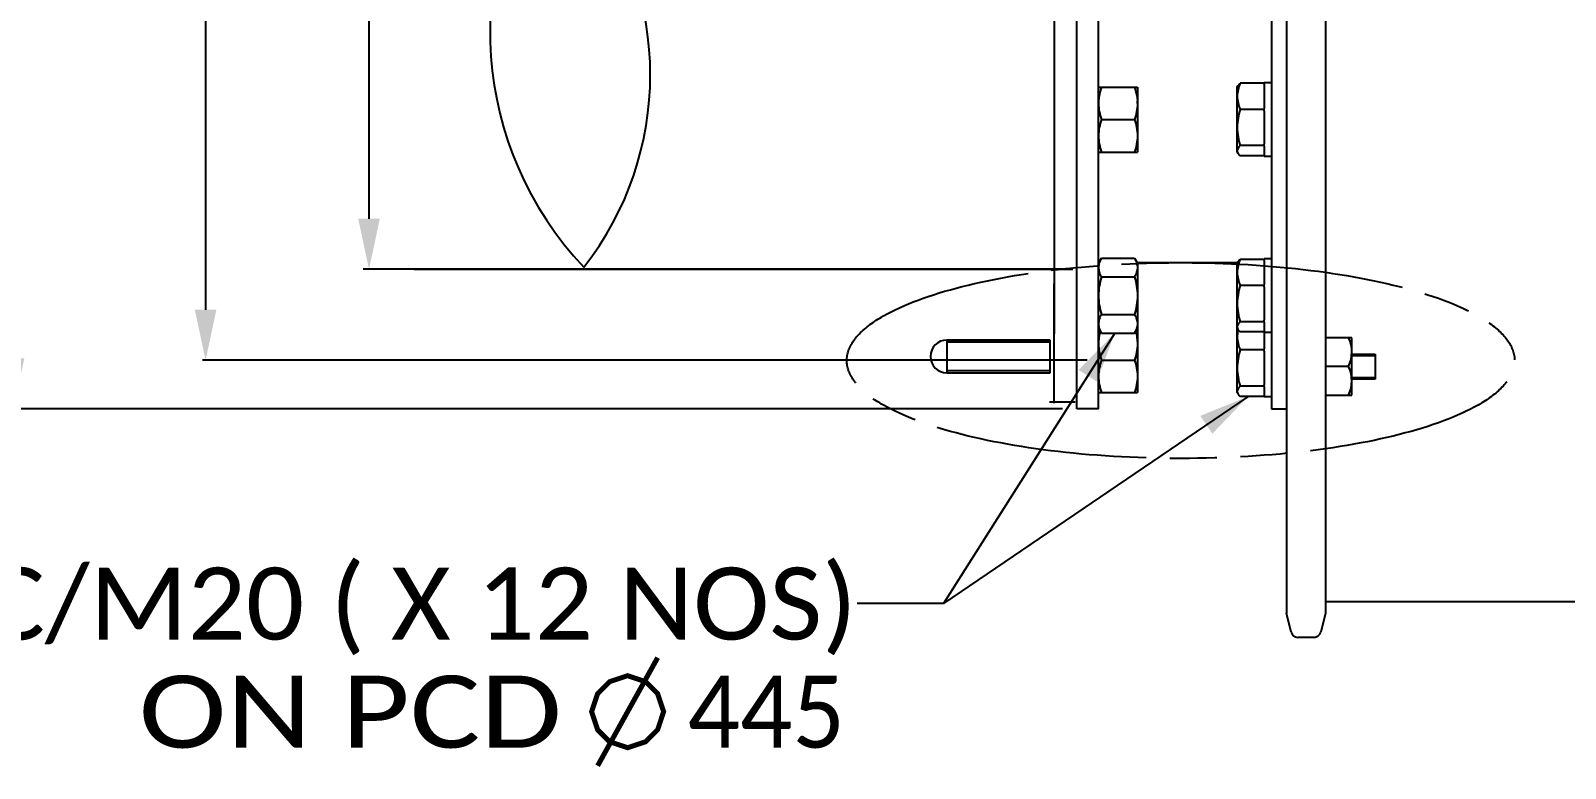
# Model space of a CAD drawing. Header units: millimetres. Extents: x 0 to 7169, y -1866 to 3918.
# Drawn here: x 4963 to 5673, y 453 to 794 of the extents above; entities that cross this region are included whole.
import ezdxf
from ezdxf.enums import TextEntityAlignment as Align

# ---------------------------------------------------------------- set-up
doc = ezdxf.new("R2010")
doc.units = ezdxf.units.MM
doc.header["$LTSCALE"] = 217.8
doc.header["$PDMODE"] = 3
doc.header["$PDSIZE"] = 8
doc.linetypes.add('PHANTOM', pattern=[0.8, 0.45, -0.05, 0.1, -0.05, 0.1, -0.05])
doc.layers.get('0').update_dxf_attribs({"linetype": 'CONTINUOUS'})
doc.layers.get('Defpoints').update_dxf_attribs({"linetype": 'CONTINUOUS'})
for name, color, linetype in [('00_BUW_DATUM', 7, 'CONTINUOUS'), ('02___PRT_ALL_AXES', 7, 'CONTINUOUS'), ('DEFAULT_3', 7, 'PHANTOM')]:
    doc.layers.add(name, color=color, linetype=linetype)
doc.styles.get("Standard").update_dxf_attribs({"font": 'calibri.ttf'})
doc.dimstyles.new('DIMSTYLE_2', dxfattribs={"dimtxt": 33.333333, "dimasz": 23.333333, "dimexe": 1.5, "dimexo": 1, "dimgap": 1.25, "dimtad": 1, "dimdsep": 46, "dimtxsty": 'Standard', "dimblk": '_FILLED', "dimblk1": '_FILLED', "dimblk2": '_FILLED', "dimcen": 0.09, "dimazin": 2, "dimtp": 0.01, "dimtm": 0.01, "dimtfac": 1, "dimtofl": 0, "dimtmove": 0, "dimatfit": 3, "dimldrblk": '_FILLED', "dimfxl": 1, "dimtolj": 1, "dimarcsym": 0})
doc.dimstyles.get("Standard").update_dxf_attribs({"dimtxt": 23.333333, "dimasz": 23.333333, "dimexe": 1.5, "dimexo": 1, "dimtad": 1, "dimdsep": 46, "dimtxsty": 'Standard', "dimblk": '_FILLED', "dimblk1": '_FILLED', "dimblk2": '_FILLED', "dimcen": 0.09, "dimazin": 2, "dimtol": 1, "dimtp": 0.01, "dimtm": 0.01, "dimtfac": 1, "dimtofl": 0, "dimtmove": 0, "dimatfit": 3, "dimldrblk": '_FILLED', "dimfxl": 1, "dimtolj": 1, "dimarcsym": 0})

# ---------------------------------------------------------------- blocks, each defined once
blk = doc.blocks.new('_FILLED')
at = {"color": 0, "linetype": 'ByBlock'}
blk.add_solid([(0, 0), (-1, 0.214), (-1, -0.214)], dxfattribs=at)
blk = doc.blocks.new('*D159')
at = {"color": 0, "linetype": 'Continuous', "lineweight": -2}
for p, q in [((5133.6, 1040.25), (5118.04, 1040.25)), ((5119.54, 706.97), (5119.54, 1016.91)), ((5129.54, 683.64), (5118.04, 683.64))]:
    blk.add_line(p, q, dxfattribs=at)
at = {"layer": 'Defpoints', "color": 0}
for p in [(5119.54, 1040.25), (5134.6, 1040.25), (5130.54, 683.64)]:
    blk.add_point(p, dxfattribs=at)
at = {"color": 0, "linetype": 'ByBlock', "lineweight": -2, "xscale": 23.3333333333, "yscale": 23.3333333333, "zscale": 23.3333333333}
for p, rotation in [((5119.54, 1040.25), 90), ((5119.54, 683.64), 270)]:
    blk.add_blockref('_FILLED', p, dxfattribs=dict(at, rotation=rotation))
at = {"color": 0, "insert": (5073.85, 829.63), "char_height": 33.333, "attachment_point": 1, "rotation": 90, "line_spacing_factor": 0.9}
blk.add_mtext('\\A1;%%c355', dxfattribs=at)
blk = doc.blocks.new('*D175')
at = {"color": 0, "linetype": 'Continuous', "lineweight": -2}
for p, q in [((5450.51, 1086.61), (5042.41, 1086.61)), ((5043.91, 1063.28), (5043.91, 664.94)), ((5451.85, 641.61), (5042.41, 641.61))]:
    blk.add_line(p, q, dxfattribs=at)
at = {"layer": 'Defpoints', "color": 0}
for p in [(5451.51, 1086.61), (5043.91, 641.61), (5452.85, 641.61)]:
    blk.add_point(p, dxfattribs=at)
at = {"color": 0, "linetype": 'ByBlock', "lineweight": -2, "xscale": 23.3333333333, "yscale": 23.3333333333, "zscale": 23.3333333333}
for p, rotation in [((5043.91, 1086.61), 90), ((5043.91, 641.61), 270)]:
    blk.add_blockref('_FILLED', p, dxfattribs=dict(at, rotation=rotation))
at = {"color": 0, "insert": (4998.21, 881.96), "char_height": 33.333, "attachment_point": 2, "rotation": 90, "line_spacing_factor": 0.9}
blk.add_mtext('\\A1;%%c445', dxfattribs=at)
blk = doc.blocks.new('*D177')
at = {"color": 0, "linetype": 'Continuous', "lineweight": -2}
for p, q in [((5440.51, 1109.11), (4953.5, 1109.11)), ((4955, 1085.78), (4955, 642.44)), ((5440.51, 619.11), (4953.5, 619.11))]:
    blk.add_line(p, q, dxfattribs=at)
at = {"layer": 'Defpoints', "color": 0}
for p in [(5441.51, 1109.11), (4955, 619.11), (5441.51, 619.11)]:
    blk.add_point(p, dxfattribs=at)
at = {"color": 0, "linetype": 'ByBlock', "lineweight": -2, "xscale": 23.3333333333, "yscale": 23.3333333333, "zscale": 23.3333333333}
for p, rotation in [((4955, 1109.11), 90), ((4955, 619.11), 270)]:
    blk.add_blockref('_FILLED', p, dxfattribs=dict(at, rotation=rotation))
at = {"color": 0, "insert": (4909.3, 877.04), "char_height": 33.333, "attachment_point": 2, "rotation": 90, "line_spacing_factor": 0.9}
blk.add_mtext('\\A1;%%c490', dxfattribs=at)

msp = doc.modelspace()

# ---------------------------------------------------------------- linework, layer by layer
at = {"color": 0, "linetype": 'Continuous'}
for p, q in [((5436.755, 653.743), (5436.755, 1076.243)), ((5533.878, 769.185), (5533.878, 769.656)), ((5533.878, 756.937), (5533.878, 758.063)), ((5533.878, 740.611), (5533.878, 741.472)), ((5444.933, 683.638), (5116.761, 683.638)), ((5445.294, 683.521), (5140.447, 683.521)), ((5533.878, 687.744), (5533.878, 688.215)), ((5436.589, 621.628), (5436.589, 676.97)), ((5533.878, 675.496), (5533.878, 676.622)), ((5533.878, 659.17), (5533.878, 660.032)), ((5434.872, 650.906), (5386.977, 650.898)), ((5386.977, 650.898), (5386.977, 635.735)), ((5386.977, 650.069), (5434.872, 650.069)), ((5434.872, 635.743), (5434.872, 650.906)), ((5533.878, 645.686), (5533.878, 646.812)), ((5574.43, 651.911), (5562.229, 651.911)), ((5574.43, 625.354), (5574.43, 651.911)), ((5574.43, 644.456), (5585.2, 644.381)), ((5574.43, 643.728), (5585.2, 643.728)), ((5585.2, 644.381), (5585.2, 632.808)), ((5434.872, 636.615), (5386.977, 636.615)), ((5386.977, 635.735), (5434.872, 635.743)), ((5572.897, 638.632), (5562.229, 638.632)), ((5585.2, 632.808), (5574.43, 632.808)), ((5574.432, 633.514), (5585.2, 633.514)), ((5533.878, 629.361), (5533.878, 630.223)), ((5562.229, 625.354), (5574.43, 625.354)), ((5446.36, 622.138), (5434.515, 622.138))]:
    msp.add_line(p, q, dxfattribs=at)
at = {"color": 0, "linetype": 'Continuous', "const_width": 2.333}
for points in [[(5225.349, 453.992), (5253.127, 503.992)], [(5222.571, 478.992), (5225.349, 487.325), (5230.904, 492.881), (5239.238, 495.659), (5247.571, 492.881), (5253.127, 487.325), (5255.904, 478.992), (5253.127, 470.659), (5247.571, 465.103), (5239.238, 462.325), (5230.904, 465.103), (5225.349, 470.659), (5222.571, 478.992)]]:
    msp.add_lwpolyline(points, dxfattribs=at)
at = {"color": 0, "linetype": 'Continuous'}
for centre, radius, start, end in [((5333.462, 793.444), 157.932, 144.696971, 223.533961), ((5105.955, 773.565), 143.788, 321.808948, 38.191052), ((5386.977, 643.317), 7.582, 90, 270), ((5559.066, 645.322), 15.364, 334.189057, 25.394346), ((5559.368, 632.013), 15.061, 333.76316, 26.073325)]:
    msp.add_arc(centre, radius, start, end, dxfattribs=at)
at = {"layer": '00_BUW_DATUM', "color": 0, "linetype": 'Continuous'}
for p, q in [((5457.178, 767.858), (5475.178, 767.858)), ((5475.178, 767.858), (5475.178, 737.858)), ((5521.378, 767.858), (5521.721, 768.454)), ((5521.378, 737.858), (5521.378, 767.858)), ((5533.878, 769.656), (5522.717, 769.656)), ((5533.878, 769.858), (5533.878, 769.656)), ((5537.178, 769.858), (5533.878, 769.858)), ((5533.878, 769.185), (5533.878, 758.063)), ((5533.878, 757.599), (5522.717, 757.599)), ((5533.878, 756.937), (5533.878, 741.472)), ((5458.517, 752.858), (5473.838, 752.858)), ((5533.878, 740.802), (5522.717, 740.802)), ((5533.878, 740.611), (5533.878, 735.858)), ((5457.178, 737.858), (5475.178, 737.858)), ((5521.378, 737.858), (5521.721, 737.263)), ((5533.878, 736.061), (5522.717, 736.061)), ((5537.178, 735.858), (5533.878, 735.858)), ((5457.178, 686.418), (5458.517, 688.738)), ((5458.517, 688.738), (5473.838, 688.738)), ((5473.838, 688.738), (5475.178, 686.418)), ((5475.178, 686.418), (5475.178, 626.608)), ((5521.378, 686.418), (5521.721, 687.013)), ((5521.378, 626.608), (5521.378, 686.418)), ((5533.878, 688.215), (5522.717, 688.215)), ((5533.878, 688.418), (5533.878, 688.215)), ((5537.178, 688.418), (5533.878, 688.418)), ((5533.878, 687.744), (5533.878, 676.622)), ((5458.517, 680.078), (5473.838, 680.078)), ((5533.878, 676.159), (5522.717, 676.159)), ((5533.878, 675.496), (5533.878, 660.032)), ((5458.517, 662.757), (5473.838, 662.757)), ((5457.178, 656.418), (5458.517, 654.097)), ((5458.517, 654.097), (5473.838, 654.097)), ((5473.838, 654.097), (5475.178, 656.418)), ((5521.378, 656.418), (5521.721, 655.822)), ((5533.878, 659.361), (5522.717, 659.361)), ((5533.878, 654.62), (5522.717, 654.62)), ((5533.878, 659.17), (5533.878, 646.812)), ((5537.178, 654.418), (5533.878, 654.418)), ((5533.878, 646.349), (5522.717, 646.349)), ((5458.517, 641.608), (5473.838, 641.608)), ((5533.878, 645.686), (5533.878, 630.223)), ((5457.178, 626.608), (5475.178, 626.608)), ((5521.378, 626.608), (5521.721, 626.013)), ((5533.878, 629.552), (5522.717, 629.552)), ((5533.878, 629.361), (5533.878, 624.608)), ((5533.878, 624.811), (5522.717, 624.811)), ((5537.178, 624.608), (5533.878, 624.608))]:
    msp.add_line(p, q, dxfattribs=at)
for centre, start, end in [((5476.791, 760.356), 176.605569, 179.993263), ((5455.564, 760.356), 0.006737, 3.394431)]:
    msp.add_arc(centre, 19.614, start, end, dxfattribs=at)
for points, knots in [([(5458.517, 767.858), (5458.345, 767.343), (5457.709, 765.278), (5457.308, 763.132), (5457.212, 761.517)], [0, 0, 0, 0, 0.2515886, 1, 1, 1, 1]), ([(5473.838, 767.858), (5474.01, 767.343), (5474.646, 765.278), (5475.048, 763.132), (5475.143, 761.517)], [0, 0, 0, 0, 0.2515886, 1, 1, 1, 1]), ([(5522.717, 769.656), (5522.317, 768.69), (5521.641, 766.724), (5521.378, 764.65), (5521.378, 763.628)], [0, 0, 0, 0, 0.5056364, 1, 1, 1, 1]), ([(5521.721, 768.454), (5521.782, 768.558), (5522.067, 768.996), (5522.426, 769.38), (5522.717, 769.656)], [0, 0, 0, 0, 0.2310069, 1, 1, 1, 1]), ([(5457.178, 760.358), (5457.178, 759.089), (5457.436, 756.536), (5458.113, 754.072), (5458.517, 752.858)], [0, 0, 0, 0, 0.4981271, 1, 1, 1, 1]), ([(5475.178, 760.358), (5475.178, 759.089), (5474.919, 756.536), (5474.242, 754.072), (5473.838, 752.858)], [0, 0, 0, 0, 0.4981271, 1, 1, 1, 1]), ([(5521.378, 763.628), (5521.378, 762.605), (5521.641, 760.531), (5522.317, 758.566), (5522.717, 757.599)], [0, 0, 0, 0, 0.4943637, 1, 1, 1, 1]), ([(5522.717, 757.599), (5522.311, 756.236), (5521.634, 753.467), (5521.378, 750.621), (5521.378, 749.201)], [0, 0, 0, 0, 0.5004423, 1, 1, 1, 1]), ([(5458.517, 752.858), (5458.113, 751.645), (5457.436, 749.18), (5457.178, 746.628), (5457.178, 745.358)], [0, 0, 0, 0, 0.5018729, 1, 1, 1, 1]), ([(5473.838, 752.858), (5474.242, 751.645), (5474.919, 749.18), (5475.178, 746.628), (5475.178, 745.358)], [0, 0, 0, 0, 0.5018729, 1, 1, 1, 1]), ([(5521.378, 749.201), (5521.378, 747.781), (5521.634, 744.934), (5522.311, 742.165), (5522.717, 740.802)], [0, 0, 0, 0, 0.4995577, 1, 1, 1, 1]), ([(5457.178, 745.358), (5457.178, 744.089), (5457.436, 741.536), (5458.113, 739.072), (5458.517, 737.858)], [0, 0, 0, 0, 0.4981271, 1, 1, 1, 1]), ([(5475.178, 745.358), (5475.178, 744.089), (5474.919, 741.536), (5474.242, 739.072), (5473.838, 737.858)], [0, 0, 0, 0, 0.4981271, 1, 1, 1, 1]), ([(5522.717, 740.802), (5522.523, 740.617), (5522.167, 740.25), (5521.732, 739.662), (5521.446, 739.057), (5521.378, 738.634), (5521.378, 738.431)], [0, 0, 0, 0, 0.2876594, 0.5479439, 0.7823335, 1, 1, 1, 1]), ([(5521.378, 738.431), (5521.378, 738.333), (5521.408, 737.924), (5521.566, 737.532), (5521.721, 737.263)], [0, 0, 0, 0, 0.2397778, 1, 1, 1, 1]), ([(5521.721, 737.263), (5521.782, 737.158), (5522.067, 736.721), (5522.426, 736.337), (5522.717, 736.061)], [0, 0, 0, 0, 0.2310069, 1, 1, 1, 1]), ([(5458.517, 688.738), (5458.125, 688.058), (5457.454, 686.677), (5457.178, 685.147), (5457.178, 684.408)], [0, 0, 0, 0, 0.5149311, 1, 1, 1, 1]), ([(5457.178, 684.408), (5457.178, 683.669), (5457.454, 682.139), (5458.125, 680.758), (5458.517, 680.078)], [0, 0, 0, 0, 0.4850689, 1, 1, 1, 1]), ([(5473.838, 688.738), (5474.23, 688.058), (5474.901, 686.677), (5475.178, 685.147), (5475.178, 684.408)], [0, 0, 0, 0, 0.5149311, 1, 1, 1, 1]), ([(5475.178, 684.408), (5475.178, 683.669), (5474.901, 682.139), (5474.23, 680.758), (5473.838, 680.078)], [0, 0, 0, 0, 0.4850689, 1, 1, 1, 1]), ([(5522.717, 688.215), (5522.317, 687.249), (5521.641, 685.284), (5521.378, 683.21), (5521.378, 682.187)], [0, 0, 0, 0, 0.5056364, 1, 1, 1, 1]), ([(5521.378, 682.187), (5521.378, 681.164), (5521.641, 679.09), (5522.317, 677.125), (5522.717, 676.159)], [0, 0, 0, 0, 0.4943637, 1, 1, 1, 1]), ([(5521.721, 687.013), (5521.782, 687.118), (5522.067, 687.555), (5522.426, 687.939), (5522.717, 688.215)], [0, 0, 0, 0, 0.2310069, 1, 1, 1, 1]), ([(5458.517, 680.078), (5458.111, 678.671), (5457.433, 675.814), (5457.178, 672.882), (5457.178, 671.418)], [0, 0, 0, 0, 0.5001043, 1, 1, 1, 1]), ([(5473.838, 680.078), (5474.244, 678.671), (5474.922, 675.814), (5475.178, 672.882), (5475.178, 671.418)], [0, 0, 0, 0, 0.5001043, 1, 1, 1, 1]), ([(5522.717, 676.159), (5522.311, 674.795), (5521.634, 672.027), (5521.378, 669.18), (5521.378, 667.76)], [0, 0, 0, 0, 0.5004423, 1, 1, 1, 1]), ([(5457.178, 671.418), (5457.178, 669.954), (5457.433, 667.021), (5458.111, 664.165), (5458.517, 662.757)], [0, 0, 0, 0, 0.4998957, 1, 1, 1, 1]), ([(5475.178, 671.418), (5475.178, 669.954), (5474.922, 667.021), (5474.244, 664.165), (5473.838, 662.757)], [0, 0, 0, 0, 0.4998957, 1, 1, 1, 1]), ([(5521.378, 667.76), (5521.378, 666.34), (5521.634, 663.493), (5522.311, 660.725), (5522.717, 659.361)], [0, 0, 0, 0, 0.4995577, 1, 1, 1, 1]), ([(5458.517, 662.757), (5458.125, 662.078), (5457.454, 660.696), (5457.178, 659.167), (5457.178, 658.427)], [0, 0, 0, 0, 0.5149311, 1, 1, 1, 1]), ([(5473.838, 662.757), (5474.23, 662.078), (5474.901, 660.696), (5475.178, 659.167), (5475.178, 658.427)], [0, 0, 0, 0, 0.5149311, 1, 1, 1, 1]), ([(5457.178, 658.427), (5457.178, 657.688), (5457.454, 656.158), (5458.125, 654.777), (5458.517, 654.097)], [0, 0, 0, 0, 0.4850689, 1, 1, 1, 1]), ([(5458.016, 654.962), (5457.755, 654.007), (5457.331, 652.072), (5457.178, 650.094), (5457.178, 649.108)], [0, 0, 0, 0, 0.5012291, 1, 1, 1, 1]), ([(5475.178, 658.427), (5475.178, 657.688), (5474.901, 656.158), (5474.23, 654.777), (5473.838, 654.097)], [0, 0, 0, 0, 0.4850689, 1, 1, 1, 1]), ([(5474.339, 654.962), (5474.601, 654.007), (5475.024, 652.072), (5475.178, 650.094), (5475.178, 649.108)], [0, 0, 0, 0, 0.5012291, 1, 1, 1, 1]), ([(5522.717, 659.361), (5522.523, 659.177), (5522.167, 658.81), (5521.732, 658.222), (5521.446, 657.616), (5521.378, 657.193), (5521.378, 656.991)], [0, 0, 0, 0, 0.2876594, 0.5479439, 0.7823335, 1, 1, 1, 1]), ([(5521.378, 656.991), (5521.378, 656.893), (5521.408, 656.483), (5521.566, 656.091), (5521.721, 655.822)], [0, 0, 0, 0, 0.2397778, 1, 1, 1, 1]), ([(5521.801, 655.683), (5521.733, 655.412), (5521.491, 654.326), (5521.378, 653.21), (5521.378, 652.378)], [0, 0, 0, 0, 0.251959, 1, 1, 1, 1]), ([(5521.721, 655.822), (5521.782, 655.718), (5522.067, 655.28), (5522.426, 654.896), (5522.717, 654.62)], [0, 0, 0, 0, 0.2310069, 1, 1, 1, 1]), ([(5457.178, 649.108), (5457.178, 647.839), (5457.436, 645.286), (5458.113, 642.822), (5458.517, 641.608)], [0, 0, 0, 0, 0.4981271, 1, 1, 1, 1]), ([(5475.178, 649.108), (5475.178, 647.839), (5474.919, 645.286), (5474.242, 642.822), (5473.838, 641.608)], [0, 0, 0, 0, 0.4981271, 1, 1, 1, 1]), ([(5521.378, 652.378), (5521.378, 651.355), (5521.641, 649.281), (5522.317, 647.316), (5522.717, 646.349)], [0, 0, 0, 0, 0.4943637, 1, 1, 1, 1]), ([(5522.717, 646.349), (5522.311, 644.986), (5521.634, 642.217), (5521.378, 639.371), (5521.378, 637.951)], [0, 0, 0, 0, 0.5004423, 1, 1, 1, 1]), ([(5458.517, 641.608), (5458.113, 640.395), (5457.436, 637.93), (5457.178, 635.378), (5457.178, 634.108)], [0, 0, 0, 0, 0.5018729, 1, 1, 1, 1]), ([(5473.838, 641.608), (5474.242, 640.395), (5474.919, 637.93), (5475.178, 635.378), (5475.178, 634.108)], [0, 0, 0, 0, 0.5018729, 1, 1, 1, 1]), ([(5457.178, 634.108), (5457.178, 632.839), (5457.436, 630.286), (5458.113, 627.822), (5458.517, 626.608)], [0, 0, 0, 0, 0.4981271, 1, 1, 1, 1]), ([(5475.178, 634.108), (5475.178, 632.839), (5474.919, 630.286), (5474.242, 627.822), (5473.838, 626.608)], [0, 0, 0, 0, 0.4981271, 1, 1, 1, 1]), ([(5521.378, 637.951), (5521.378, 636.531), (5521.634, 633.684), (5522.311, 630.915), (5522.717, 629.552)], [0, 0, 0, 0, 0.4995577, 1, 1, 1, 1]), ([(5522.717, 629.552), (5522.523, 629.367), (5522.167, 629), (5521.732, 628.412), (5521.446, 627.807), (5521.378, 627.384), (5521.378, 627.181)], [0, 0, 0, 0, 0.2876594, 0.5479439, 0.7823335, 1, 1, 1, 1]), ([(5521.378, 627.181), (5521.378, 627.083), (5521.408, 626.674), (5521.566, 626.282), (5521.721, 626.013)], [0, 0, 0, 0, 0.2397778, 1, 1, 1, 1]), ([(5521.721, 626.013), (5521.782, 625.908), (5522.067, 625.471), (5522.426, 625.087), (5522.717, 624.811)], [0, 0, 0, 0, 0.2310069, 1, 1, 1, 1])]:
    msp.add_open_spline(points, degree=3, knots=knots, dxfattribs=at)
at = {"layer": '02___PRT_ALL_AXES', "color": 0, "linetype": 'Continuous'}
for p, q in [((5447.178, 619.108), (5447.178, 1109.108)), ((5457.178, 619.108), (5457.178, 1109.108)), ((5537.178, 1109.108), (5537.178, 619.108)), ((5544.126, 1020.08), (5544.126, 524.501)), ((5562.229, 1020.08), (5562.229, 524.501)), ((5521.488, 686.608), (5475.067, 686.608)), ((5457.178, 619.108), (5447.178, 619.108)), ((5537.178, 619.108), (5544.126, 619.108)), ((5562.229, 529.993), (6538.326, 529.993)), ((5546.321, 515.809), (5544.126, 524.501)), ((5562.229, 524.501), (5560.034, 515.809)), ((5556.931, 513.393), (5549.424, 513.393))]:
    msp.add_line(p, q, dxfattribs=at)
for centre, start, end in [((5549.424, 516.593), 194.172338, 270), ((5556.931, 516.593), 270, 345.827662)]:
    msp.add_arc(centre, 3.2, start, end, dxfattribs=at)
at = {"layer": 'DEFAULT_3', "color": 0, "linetype": 'PHANTOM'}
msp.add_ellipse((5495.221, 641.423), major_axis=(-154.543, 0), ratio=0.2929336, dxfattribs=at)

# ---------------------------------------------------------------- texts
at = {"color": 0, "linetype": 'Continuous'}
for s, height, width, p, p2 in [('3/4"-10 UNC/M20 ( X 12 NOS)', 33.33333, 1.012804, (4694.815, 512.325), (5345.399, 512.325)), ('                       ON PCD ', 33.33333, 1.165288, (4694.815, 462.325), (5222.571, 462.325)), ('445', 33.3333, 0.911286, (5267.015, 462.325), (5339.778, 462.325))]:
    msp.add_text(s, height=height, dxfattribs=dict(at, width=width)).set_placement(p, p2, align=Align.FIT)

# ---------------------------------------------------------------- dimensions: what is measured, and where the dimension line sits
for base, p1, p2, picture, middle in [((4954.997, 619.108), (5441.511, 1109.108), (5441.511, 619.108), '*D177', (4954.997, 877.042)), ((5043.909, 641.608), (5451.511, 1086.608), (5452.851, 641.608), '*D175', (5043.909, 881.956))]:
    dim = msp.add_linear_dim(base=base, p1=p1, p2=p2, angle=270, text='%%c<>', dimstyle='DIMSTYLE_2', dxfattribs=at)
    dim.commit()
    dim.dimension.update_dxf_attribs({"geometry": picture, "text_midpoint": middle, "dimtype": 160})
dim = msp.add_linear_dim(base=(5119.54, 1040.247), p1=(5130.54, 683.638), p2=(5134.598, 1040.247), angle=90, text='%%c355', dimstyle='DIMSTYLE_2', override={"dimtxsty": 'Standard'}, dxfattribs=at)
dim.commit()
dim.dimension.update_dxf_attribs({"geometry": '*D159', "text_midpoint": (5119.54, 884.164), "dimtype": 160})

# ---------------------------------------------------------------- leaders
for points in [[(5464.677, 654.097), (5385.399, 528.992), (5345.399, 528.992)], [(5526.396, 624.811), (5385.399, 528.992), (5345.399, 528.992)]]:
    msp.add_leader(points, dimstyle='Standard', override={"dimtad": 0}, dxfattribs=at)

doc.saveas('drawing.dxf')
